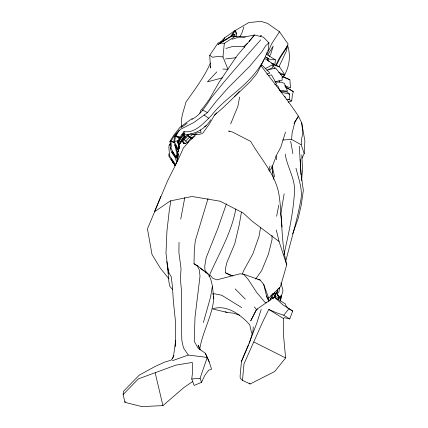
<?xml version="1.0" encoding="UTF-8"?>
<svg xmlns="http://www.w3.org/2000/svg" width="428" height="428" viewBox="0 0 428 428"><rect width="100%" height="100%" fill="white"/><g stroke="black" fill="none" stroke-linecap="round" stroke-linejoin="round"><path stroke-width="0.64" d="M175.646 346.734L175.694 323.638L173.324 300.649L172.441 286.391L171.2 276.702L169.006 272.989L167.407 265.141L166.005 253.001L166.936 231.168L169.279 210.539L170.847 200.812M276.397 298.792L278.125 299.306L279.04 297.54L277.414 294.095L275.188 293.555L275.177 296.518L272.192 298.348L270.887 295.299L272.037 295.4L273.257 293.993L274.851 296.609L279.04 297.54L281.747 294.988L282.999 290.569L280.971 282.849M179.027 242.328L178.899 252.525L181.044 268.57L180.397 278.783L181.547 291.682L181.317 317.902L181.846 340.592L183.441 347.771L188.256 355.047L207.243 357.439L209.217 361.922L211.598 369.177L208.607 370.279L204.798 375.383L201.551 382.311L194.157 385.435L191.76 378.989L192.648 371.226L192.252 362.43L175.731 365.175L138.335 378.892L123.125 394.541L124.987 402.368L141.898 406.6L162.918 405.616L184.003 387.442L192.621 381.589M175.678 145.755L175.213 146.825L176.801 153.229L176.807 155.348L175.731 156.327L175.742 157.579L177.395 155.856L177.839 153.465L176.935 150.421M177.31 132.503L174.581 136.848L173.709 142.321L174.201 142.915M174.233 163.951L175.394 165.379L175.036 165.433L175.229 164.299L173.838 161.934L169.242 155.455L169.493 154.326L168.825 146.954L169.285 145.001L170.424 143.69M253.237 326.773L252.975 331.368L249.299 343.245M273.808 179.444L272.352 172.463L272.433 171.136M281.34 295.828L281.196 298.123L280.153 301.173M280.415 91.426L286.953 91.876L289.686 94.139L289.28 99.654L286.728 99.146M301.938 158.365L304.196 153.561L301.173 144.755L291.607 139.464L292.121 132.878L294.935 121.905L298.444 116.148C286.787 98.568 273.353 82.353 260.823 65.404M301.59 180.691L302.505 169.172L301.826 154.808M304.196 153.561L304.875 140.994L301.713 122.815L298.444 116.148L294.903 122.082M176.026 147.2L174.87 145.67L174.351 143.91M231.939 39.285L238.915 37.124L243.216 37.279L254.478 34.989L263.37 37.177L268.945 42.811L268.319 50.167L267.463 51.13M301.173 144.755L301.724 138.41L302.81 132.91L301.713 122.815M261.176 309.455L256.795 323.097L250.182 340.586L241.446 361.414L240.119 375.896L240.215 378.229L242.473 380.348L250.139 383.98L274.69 371.525L285.61 357.926L283.491 334.98L283.336 318.427L268.795 309.465L262.589 322.097L244.003 363.854L242.473 380.348M266.13 54.094L275.391 59.84L274.947 64.473L271.416 63.189M222.951 69.047L227.969 69.309L222.977 56.919L224.315 43.319L235.555 36.182L245.351 37.006M276.579 293.833L277.307 289.981M288.119 102.201L291.736 100.938L292.276 95.722L293.308 91.603L285.064 86.456M176.47 157.488L176.598 156.311M124.987 402.368L125.115 401.229M172.837 153.278L171.805 152.673L170.269 148.286L170.542 145.846L169.921 141.417L173.661 135.366L180.113 127.148L192.365 118.428M123.125 394.541L123.548 391.219L139.212 375.185L155.059 366.491L164.598 362.142L170.986 360.226L172.848 357.979L174.003 355.438M173.731 354.614L175.657 340.223M234.614 35.984L234.806 34.593L234.196 34.352M210.774 66.105L210.48 67.95L209.747 55.255L217.986 43.1L227.685 38.766M226.439 203.819L218.029 227.947L206.13 257.838L204.734 266.312L205.028 270.63C213.026 277.66 212.47 289.178 213.791 298.824C212.106 316.426 202.401 331.887 199.71 349.339M212.368 286.23L210.555 297.128L203.375 322.535M280.543 215.043L284.144 193.895M260.582 227.412L259.068 236.283L252.9 253.804L243.409 271.117L242.403 274.032M241.467 211.903L239.209 224.984L234.763 243.73L226.968 262.289L225.454 268.543L225.626 272.887L229.424 274.904L232.474 275.798M174.581 136.848L176.031 135.97L178.69 137.228L178.856 137.741L178.358 140.523L177.256 141.406L178.192 143.894L178.99 148.628L177.401 149.5L176.598 148.088M179.669 138.11L179.07 141.368L178.005 141.909L177.256 141.406M239.6 97.065L237.882 106.31L230.665 123.949M180.739 219.147L184.784 197.624M268.158 55.148L268.393 53.891L273.203 46.09L270.651 54.442L269.228 56.426M176.764 150.463L176.983 149.297M276.632 216.263L278.783 205.071M283.941 254.66C288.386 234.533 293.052 214.284 294.378 193.675C296.096 179.674 287.167 167.594 285.198 154.091M280.201 300.253L281.292 295.769M235.828 208.944C231.478 233.046 218.601 254.195 208.966 276.376M283.609 76.644C289.312 67.367 291.019 56.02 287.664 45.587L286.177 51.499L278.949 66.827M171.805 152.673L172.398 152.336L172.928 152.721L174.892 156.627L175.758 157.012M177.738 148.874L177.754 149.682L177.813 148.644L178.658 148.04L177.417 148.917L175.838 145.723L175.48 145.381L174.87 145.67M285.883 260.786C291.035 240.017 297.444 219.537 301.087 198.464C302.446 188.053 298.38 178.182 295.994 168.241M264.836 58.534L273.46 64.221L272.508 67.688L266.837 70.246L275.557 67.999L282.202 76.291L282.084 80.255L274.91 81.759M171.762 158.847L171.516 159.714L174.795 164.678L176.299 163.25C177.631 162.003 173.848 156.723 176.01 157.558M208.056 198.496L195.286 240.755L194.312 250.011L194.007 263.75L196.629 265.66M172.479 358.926L173.554 355.229M229.761 131.69L228.616 130.995L232.26 131.942L250.68 141.411C260.524 158.521 275.188 173.939 278.874 193.873C282.587 217.435 280.763 241.681 286.744 264.884L280.324 286.904L268.554 298.321M268.757 170.248L270.1 165.909M285.535 132.043L280.784 147.253L277.044 154.112L271.855 167.514L269.271 171.334M185.142 143.642L183.601 142.85L182.622 141.277L183.542 142.775C186.635 145.681 189.112 139.17 191.493 137.982L189.684 137.104L188.293 135.542L188.176 134.638M199.849 113.163L200.759 110.328L204.06 106.62L209.699 98.772L218.922 82.518L236.652 56.271L254.478 34.989L249.133 41.516M270.544 299.391L271.042 297.84L272.08 297.326M243.874 26.927L241.756 33.48L239.734 36.738M267.179 52.002C261.214 69.122 247.577 82.363 233.902 93.678C225.775 100.58 217.456 107.412 211.025 116.004C203.733 122.98 195.05 133.52 183.922 131.61L180.022 137.147L178.69 137.228L179.418 137.827M176.973 160.891L177.481 159.981L178.219 154.465L177.449 152.914L178.305 151.111L179.214 146.28L178.69 144.541L179.985 143.327L184.543 136.842M175.838 145.723L175.459 146.306L175.817 146.472L175.271 145.894L175.838 145.723L175.357 146.076L175.983 147.767M292.618 233.886L298.081 218.751L301.194 205.333L303.345 190.412L301.119 174.41L299.231 146.189M201.551 382.311L200.069 378.325L207.243 357.439L205.36 353.255L198.191 348.226L194.242 341.405L194.986 317.399L200.01 276.146L199.271 269.838L197.142 265.483L194.007 263.75M275.841 65.971C278.323 57.855 284.304 51.558 288.156 44.143L279.484 31.736L267.591 23.412L261.128 21.4L248.887 22.529L234.207 31.089L224.855 37.659L220.457 42.222M283.336 318.427L284.529 317.699L289.767 318.951L292.682 311.049L287.787 307.903L285.519 305.121L285.385 303.891L274.369 297.107L256.538 309.492L250.771 320.749L256.538 309.492M266.73 54.811L271.668 43.763L279.484 31.736M172.719 151.523L172.398 152.336L175.255 156.712L175.731 156.327L172.719 151.523L170.874 147.537L171.377 146.456L170.922 141.288L170.462 141.037L174.399 142.899M270.1 300.178L271.042 297.84M188.406 142.358L183.468 147.863L178.005 160.104L167.535 180.948L147.451 228.868L152.031 254.558L160.404 268.254L169.012 278.885M160.8 196.361L154.444 211.812L170.269 200.941L192.028 196.479L220.217 201.224L243.457 213.181L252.006 221.11L279.072 241.494L286.744 264.884M260.657 36.476L261.139 35.294L260.593 36.471M241.446 361.414L248.513 345.059M233.437 36.787L234.062 34.342L233.442 34.245L231.628 36.428M175.475 157.06L175.673 156.616M210.485 62.975C204.268 77.147 194.772 89.511 185.945 102.121C184.024 110.178 180.011 118.331 181.884 126.784M175.79 144.766L175.48 145.381L177.417 148.917L177.813 148.644L174.276 141.647L174.801 140.892L175.421 136.468L178.856 137.741M188.293 135.542L188.903 134.36M264.183 59.433L256.848 73.691L250.102 81.775L222.581 108.14L214.444 115.218L209.083 124.42L202.54 133.509M276.424 65.126L280.575 57.122L285.085 50.311L287.664 45.587M294.009 123.665L294.935 121.905M222.977 41.077L224.855 37.659M177.449 152.914L178.299 151.373L179.252 146.745L178.62 144.68L180.247 143.375L185.335 136.216M177.005 160.885L177.636 159.821L178.257 153.968L177.577 152.523M174.651 165.24L174.827 164.951L175.036 165.433L174.651 165.24L175.394 165.379M179.878 138.212L180.605 138.223L182.788 134.59L184.425 133.22L183.922 131.61M184.377 143.375L184.773 143.524L183.318 142.995L184.377 143.375L184.57 143.054M178.027 142.963L181.461 137.367M178.77 144.931L183.28 137.65L185.003 135.633L183.393 134.916M178.738 144.477L182.606 138.281M177.818 142.535L178.497 141.497M179.172 140.459L180.53 138.383L184.083 134.804C194.633 134.52 205.322 129.01 210.688 119.787M260.711 39.868C243.789 59.064 226.631 78.105 210.945 98.328C205.718 106.224 200.545 114.774 191.937 119.412M231.227 36.428L235.095 30.634L236.112 32.116L236.208 36.637M255.65 279.077L261.69 270.576L268.436 254.114L272.085 239.354L271.951 235.432M229.328 37.932L235.095 30.634L236.572 34.154M182.777 141.326L188.01 135.772L187.304 134.879L183.468 139.212M170.269 148.286L170.874 147.537M268.795 309.465L276.681 312.863L283.716 315.217L288.948 308.738L292.682 311.049M180.605 138.223L180.022 137.147L176.031 135.97L178.085 132.209L180.151 129.491L193.841 122.52L207.441 112.607L216.113 101.425L227.953 88.034L249.925 66.073L261.893 51.718L265.884 45.496L268.945 42.811M276.114 293.801L277.226 292.468L277.446 289.419L279.698 287.782L278.917 291.789L277.103 294.047L279.414 297.23L277.959 295.518M173.709 142.321L174.276 141.647L178.358 140.523L179.07 141.368L178.246 141.668M182.959 137.714L184.04 136.436M179.177 130.214L174.619 135.366L171.013 141.149L169.921 141.417L170.922 141.288M214.444 115.218L216.643 112.789M272.262 294.378L271.62 295.085L273.439 297.851L274.851 296.609M281.046 296.866L279.457 298.578L278.125 299.306M175.405 157.541L175.983 157.279L175.646 157.29M216.894 71.834L207.409 81.887L222.565 77.794M195.002 136.099L187.245 142.904M272.85 298.69L274.369 297.107L282.988 304.945L288.948 308.738M234.314 96.685L239.3 91.587M184.152 139.614L185.629 141.042L189.47 137.211L190.893 138.586M192.258 134.585L189.684 137.104L191.509 138.089L192.579 138.11M173.415 155.311L172.484 153.16L172.928 152.721L175.255 156.712L174.892 156.627L174.801 157.103L175.71 157.574M225.931 48.439L232.586 46.513L244.083 46.288L247.373 43.356M282.245 77.088L284.85 74.788L279.484 66.816L273 63.986M191.509 138.089L194.579 135.425L196.259 134.542M182.226 134.884L184.425 133.22M177.722 149.49L178.642 148.741M274.69 293.902L276.739 292.228M181.948 134.948L183.692 133.622L184.083 134.804M180.787 127.945L187.02 123.312M230.858 36.434L218.114 44.4L230.858 36.434L235.555 36.182M260.968 65.757L262.043 65.104L269.875 73.011L266.879 74.135M204.536 126.725L206.221 125.72M265.446 68.587L273.46 64.221M190.059 133.975L193.943 134.446L196.506 133.06L201.144 132.268L200.272 129.989M257.661 309.016L256.463 309.599L254.376 306.876M174.678 164.545L175.229 164.299M175.164 156.568L175.731 156.327M172.928 152.721L172.484 153.16L172.853 153.015L174.036 154.535M172.425 360.697L188.256 355.047M177.369 148.794L177.813 148.644M168.846 153.722L168.91 156.231L171.045 159.847L172.104 160.115L174.795 164.678L173.089 162.421L172.104 160.115L171.623 160.136L172.864 162.87M187.17 134.713L188.999 134.232M201.957 133.659L198.474 134.553L193.943 134.446M268.361 75.628L271.539 74.884L276.67 84.15L274.739 84.327M272.192 298.348L272.78 298.214M236.154 57.689L225.503 58.946M177.401 149.5L177.797 149.42L177.353 149.49M175.036 165.433L174.661 164.898L175.336 165.01L175.213 164.587L175.266 165.138M169.285 145.001L170.526 144.862M191.76 378.989L200.069 378.325M282.63 140.004L291.607 139.464M273.257 293.993L272.299 293.715M276.418 85.814L277.745 85.793L280.394 91.533M275.589 82.069L281.538 82.171L284.427 83.449L287.504 91.239L279.752 90.244M280.254 74.574L284.85 74.788L278.692 72.418M220.238 43.089L224.315 43.319M174.827 164.951L174.394 164.924L174.421 164.566L175.052 165.053M222.977 56.919L217.568 56.437L212.689 57.272L209.747 55.255M171.767 160.404L173.372 162.233M269.068 300.97L268.591 297.909L263.718 284.438L260.219 280.056L243.762 274.246L240.001 273.808L216.878 279.848L212.753 278.248L210.068 275.011M265.317 56.967L268.693 59.048L275.391 59.84M252.247 334.108L251.316 331.78L249.727 324.772C240.691 314.682 226.637 304.115 212.416 308.904L226.963 312.419L233.592 313.205L239.717 315.211M213.898 293.683L221.709 295.24L241.697 307.604M170.462 141.037L172.949 141.588M257.822 279.505L260.219 280.056M280.907 92.116L289.686 94.139M266.767 302.853L265.055 302.361L256.832 292.666L248.219 279.489L243.762 274.246M279.484 66.816L273.401 64.863M284.657 85.675L290.526 87.943L289.895 79.742L282.871 76.489M282.18 76.74L289.895 79.742M225.198 311.707L226.963 312.419M225.626 272.887L233.003 275.958M193.477 134.141L194.638 134.66M171.045 159.847L172.281 160.452M253.916 342.02L285.61 357.926M288.322 99.152L291.736 100.938M293.308 91.603L285.888 87.382M202.433 109.943L207.441 112.607M183.542 142.775L185.121 143.706M284.385 96.434L285.476 97.103M283.716 315.217L289.767 318.951M268.747 300.028L269.672 300.606M175.213 146.825L175.694 147.136M204.044 115.004L208.88 118.401M200.293 268.34L203.958 271.02M205.007 271.785L208.147 274.08L197.142 265.483M172.484 153.16L173.179 153.722M175.817 146.472L175.271 145.894M176.807 155.348L177.395 155.856M177.122 149.367L175.758 145.948L175.357 146.076L176.143 147.548M266.922 57.432L268.693 59.048M249.203 383.114L250.139 383.98M188.01 135.772L189.47 137.211M185.629 141.042L187.036 142.438M235.165 288.9L245.314 299.108M274.46 292.864L275.637 294.218L274.476 296.133L275.204 294.673L275.188 293.555M172.612 289.633L169.734 286.118L168.894 281.747L167.407 265.141M173.736 154.722L175.255 156.712M173.089 162.421L174.795 164.678M272.69 65.254L274.963 68.453M174.619 156.338L175.164 157.21M266.601 57.539L269.019 61.509M278.97 80.63L279.896 82.208M277.595 295.085L279.04 297.54M176.347 148.008L176.866 148.917M183.318 142.995L182.793 141.604L182.916 141.952M244.083 46.288L244.677 47.38M178.005 141.909L178.797 144.29L178.99 148.628M205.36 353.255L209.217 361.922M263.718 284.438L266.532 295.973L268.838 301.285M200.176 349.778L198.169 345.096L199.491 348.734M266.532 295.973L267.596 299.065M176.336 156.605L177.631 161.276M276.301 229.98L279.072 241.494M155.166 372.74L162.918 405.616M267.447 58.914L267.864 60.717M272.08 165.652L274.626 177.015M290.671 141.229L292.896 153.641M212.914 293.603L213.133 294.908M213.353 296.213L213.791 298.824M275.937 155.84L276.59 159.756M166.829 261.535L167.969 270.122M168.231 272.101L168.407 273.422M280.945 215.386L282.084 227.097M300.124 159.269L300.579 167.273M300.654 168.605L300.991 174.608M272.101 166.273L272.352 172.463M185.87 136.901L185.875 137.334M176.111 157.146L175.507 157.306L176.111 157.146"/></g></svg>
